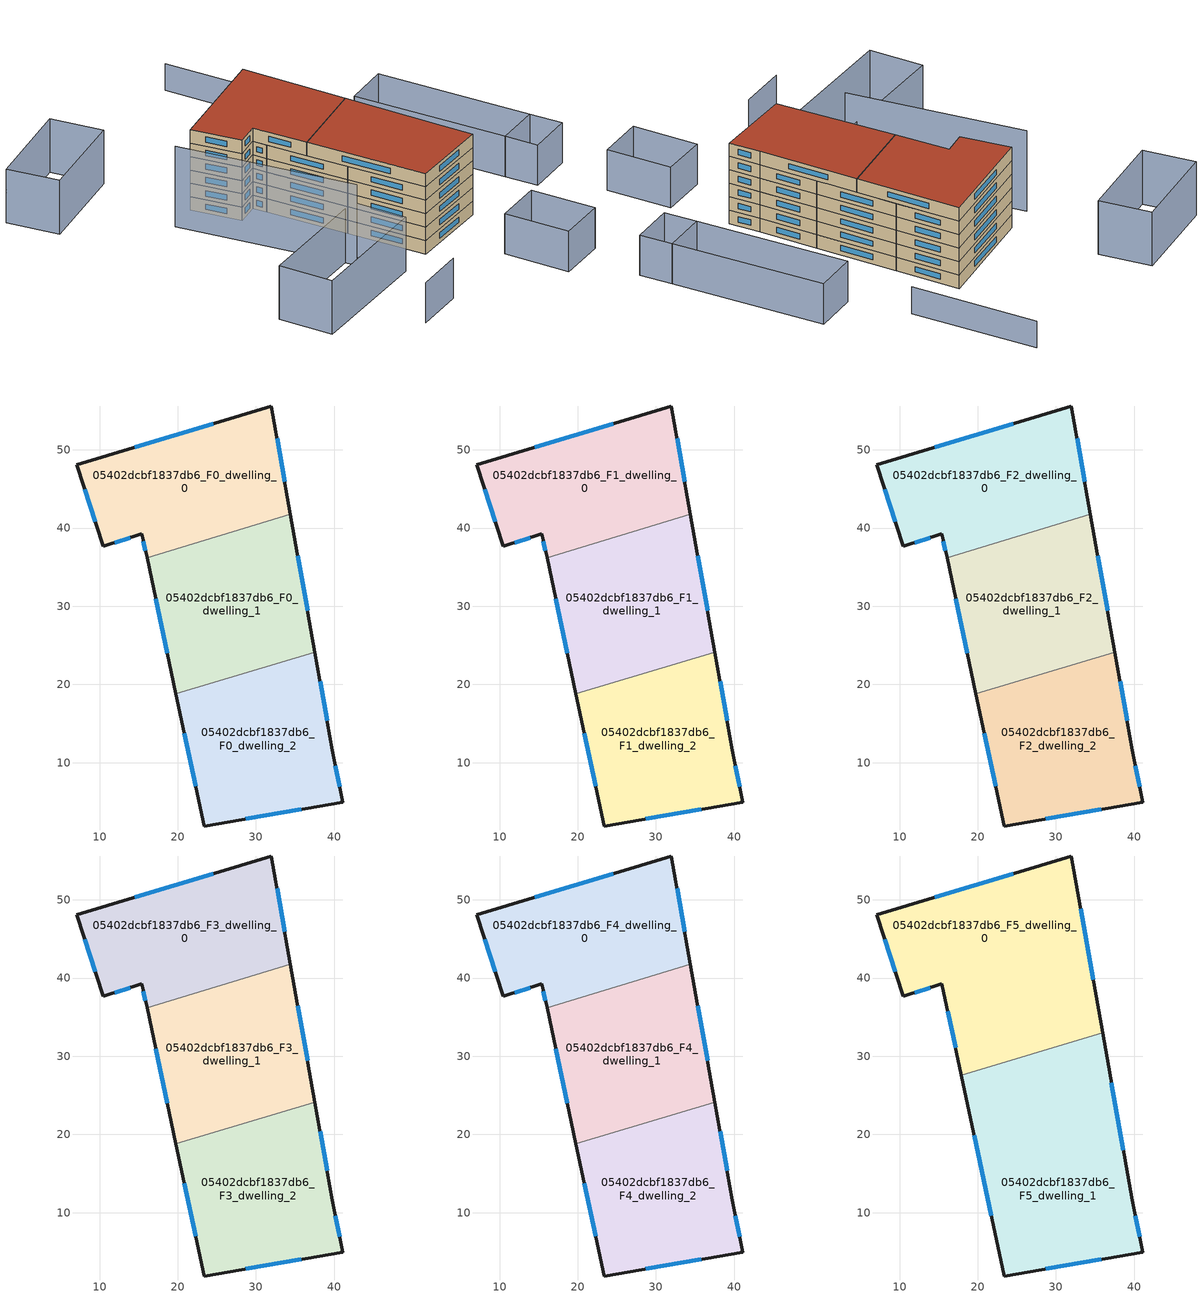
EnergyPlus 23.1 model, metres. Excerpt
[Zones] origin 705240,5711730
05402dcbf1837db6_F0_dwelling_0
 floor ground (EU_floor_Construction): 31.96,55.6 34.42,41.73 16.07,36.19 15.42,39.25 10.47,37.66 7.08,48.09 z0
 wall outside (EU_wall_Construction): 34.42,41.73 31.96,55.6 7.08,48.09 10.47,37.66 15.42,39.25 16.07,36.19 z0:3
 wall to 05402dcbf1837db6_F0_dwelling_1 (EU_wall_Construction): 16.07,36.19 34.42,41.73 z0:3
 window (EU_Window_Construction): 11.96,38.13 13.94,38.77 / 8.1,44.96 9.46,40.78 / 24.51,53.35 14.53,50.34 / 33.68,45.88 32.69,51.45 / 15.62,38.33 15.88,37.11 z0.9:2.1
05402dcbf1837db6_F0_dwelling_1
 floor ground (EU_floor_Construction): 34.42,41.73 37.53,24.15 19.77,18.79 16.07,36.19 z0
 wall outside (EU_wall_Construction): 37.53,24.15 34.42,41.73 / 16.07,36.19 19.77,18.79 z0:3
 wall to 05402dcbf1837db6_F0_dwelling_2 (EU_wall_Construction): 19.77,18.79 37.53,24.15 z0:3
 window (EU_Window_Construction): 36.6,29.41 35.35,36.47 / 17.18,30.98 18.67,24 z0.9:2.1
05402dcbf1837db6_F0_dwelling_2
 floor ground (EU_floor_Construction): 37.53,24.15 39.76,11.58 41.1,4.93 23.36,1.91 19.77,18.79 z0
 wall outside (EU_wall_Construction): 19.77,18.79 23.36,1.91 41.1,4.93 39.76,11.58 37.53,24.15 z0:3
 window (EU_Window_Construction): 20.85,13.73 22.29,6.96 / 39.09,15.34 38.2,20.39 / 40.7,6.92 40.16,9.59 / 28.67,2.81 35.79,4.03 z0.9:2.1
05402dcbf1837db6_F1_dwelling_0
 floor to 05402dcbf1837db6_F0_dwelling_0 (EU_floor_Construction): 31.96,55.6 34.42,41.73 16.07,36.19 15.42,39.25 10.47,37.66 7.08,48.09 z3
 wall outside (EU_wall_Construction): 34.42,41.73 31.96,55.6 7.08,48.09 10.47,37.66 15.42,39.25 16.07,36.19 z3:6
 wall to 05402dcbf1837db6_F1_dwelling_1 (EU_wall_Construction): 16.07,36.19 34.42,41.73 z3:6
 window (EU_Window_Construction): 11.96,38.13 13.94,38.77 / 8.1,44.96 9.46,40.78 / 24.51,53.35 14.53,50.34 / 33.68,45.88 32.69,51.45 / 15.62,38.33 15.88,37.11 z3.9:5.1
05402dcbf1837db6_F1_dwelling_1
 floor to 05402dcbf1837db6_F0_dwelling_1 (EU_floor_Construction): 34.42,41.73 37.53,24.15 19.77,18.79 16.07,36.19 z3
 wall outside (EU_wall_Construction): 37.53,24.15 34.42,41.73 / 16.07,36.19 19.77,18.79 z3:6
 wall to 05402dcbf1837db6_F1_dwelling_2 (EU_wall_Construction): 19.77,18.79 37.53,24.15 z3:6
 window (EU_Window_Construction): 36.6,29.41 35.35,36.47 / 17.18,30.98 18.67,24 z3.9:5.1
05402dcbf1837db6_F1_dwelling_2
 floor to 05402dcbf1837db6_F0_dwelling_2 (EU_floor_Construction): 37.53,24.15 39.76,11.58 41.1,4.93 23.36,1.91 19.77,18.79 z3
 wall outside (EU_wall_Construction): 19.77,18.79 23.36,1.91 41.1,4.93 39.76,11.58 37.53,24.15 z3:6
 window (EU_Window_Construction): 20.85,13.73 22.29,6.96 / 39.09,15.34 38.2,20.39 / 40.7,6.92 40.16,9.59 / 28.67,2.81 35.79,4.03 z3.9:5.1
05402dcbf1837db6_F2_dwelling_0
 floor to 05402dcbf1837db6_F1_dwelling_0 (EU_floor_Construction): 31.96,55.6 34.42,41.73 16.07,36.19 15.42,39.25 10.47,37.66 7.08,48.09 z6
 wall outside (EU_wall_Construction): 34.42,41.73 31.96,55.6 7.08,48.09 10.47,37.66 15.42,39.25 16.07,36.19 z6:9
 wall to 05402dcbf1837db6_F2_dwelling_1 (EU_wall_Construction): 16.07,36.19 34.42,41.73 z6:9
 window (EU_Window_Construction): 11.96,38.13 13.94,38.77 / 8.1,44.96 9.46,40.78 / 24.51,53.35 14.53,50.34 / 33.68,45.88 32.69,51.45 / 15.62,38.33 15.88,37.11 z6.9:8.1
05402dcbf1837db6_F2_dwelling_1
 floor to 05402dcbf1837db6_F1_dwelling_1 (EU_floor_Construction): 34.42,41.73 37.53,24.15 19.77,18.79 16.07,36.19 z6
 wall outside (EU_wall_Construction): 37.53,24.15 34.42,41.73 / 16.07,36.19 19.77,18.79 z6:9
 wall to 05402dcbf1837db6_F2_dwelling_2 (EU_wall_Construction): 19.77,18.79 37.53,24.15 z6:9
 window (EU_Window_Construction): 36.6,29.41 35.35,36.47 / 17.18,30.98 18.67,24 z6.9:8.1
05402dcbf1837db6_F2_dwelling_2
 floor to 05402dcbf1837db6_F1_dwelling_2 (EU_floor_Construction): 37.53,24.15 39.76,11.58 41.1,4.93 23.36,1.91 19.77,18.79 z6
 wall outside (EU_wall_Construction): 19.77,18.79 23.36,1.91 41.1,4.93 39.76,11.58 37.53,24.15 z6:9
 window (EU_Window_Construction): 20.85,13.73 22.29,6.96 / 39.09,15.34 38.2,20.39 / 40.7,6.92 40.16,9.59 / 28.67,2.81 35.79,4.03 z6.9:8.1
05402dcbf1837db6_F3_dwelling_0
 floor to 05402dcbf1837db6_F2_dwelling_0 (EU_floor_Construction): 31.96,55.6 34.42,41.73 16.07,36.19 15.42,39.25 10.47,37.66 7.08,48.09 z9
 wall outside (EU_wall_Construction): 34.42,41.73 31.96,55.6 7.08,48.09 10.47,37.66 15.42,39.25 16.07,36.19 z9:12
 wall to 05402dcbf1837db6_F3_dwelling_1 (EU_wall_Construction): 16.07,36.19 34.42,41.73 z9:12
 window (EU_Window_Construction): 11.96,38.13 13.94,38.77 / 8.1,44.96 9.46,40.78 / 24.51,53.35 14.53,50.34 / 33.68,45.88 32.69,51.45 / 15.62,38.33 15.88,37.11 z9.9:11.1
05402dcbf1837db6_F3_dwelling_1
 floor to 05402dcbf1837db6_F2_dwelling_1 (EU_floor_Construction): 34.42,41.73 37.53,24.15 19.77,18.79 16.07,36.19 z9
 wall outside (EU_wall_Construction): 37.53,24.15 34.42,41.73 / 16.07,36.19 19.77,18.79 z9:12
 wall to 05402dcbf1837db6_F3_dwelling_2 (EU_wall_Construction): 19.77,18.79 37.53,24.15 z9:12
 window (EU_Window_Construction): 36.6,29.41 35.35,36.47 / 17.18,30.98 18.67,24 z9.9:11.1
05402dcbf1837db6_F3_dwelling_2
 floor to 05402dcbf1837db6_F2_dwelling_2 (EU_floor_Construction): 37.53,24.15 39.76,11.58 41.1,4.93 23.36,1.91 19.77,18.79 z9
 wall outside (EU_wall_Construction): 19.77,18.79 23.36,1.91 41.1,4.93 39.76,11.58 37.53,24.15 z9:12
 window (EU_Window_Construction): 20.85,13.73 22.29,6.96 / 39.09,15.34 38.2,20.39 / 40.7,6.92 40.16,9.59 / 28.67,2.81 35.79,4.03 z9.9:11.1
05402dcbf1837db6_F4_dwelling_0
 floor to 05402dcbf1837db6_F3_dwelling_0 (EU_floor_Construction): 31.96,55.6 34.42,41.73 16.07,36.19 15.42,39.25 10.47,37.66 7.08,48.09 z12
 wall outside (EU_wall_Construction): 34.42,41.73 31.96,55.6 7.08,48.09 10.47,37.66 15.42,39.25 16.07,36.19 z12:15
 wall to 05402dcbf1837db6_F4_dwelling_1 (EU_wall_Construction): 16.07,36.19 34.42,41.73 z12:15
 window (EU_Window_Construction): 11.96,38.13 13.94,38.77 / 8.1,44.96 9.46,40.78 / 24.51,53.35 14.53,50.34 / 33.68,45.88 32.69,51.45 / 15.62,38.33 15.88,37.11 z12.9:14.1
05402dcbf1837db6_F4_dwelling_1
 floor to 05402dcbf1837db6_F3_dwelling_1 (EU_floor_Construction): 34.42,41.73 37.53,24.15 19.77,18.79 16.07,36.19 z12
 wall outside (EU_wall_Construction): 37.53,24.15 34.42,41.73 / 16.07,36.19 19.77,18.79 z12:15
 wall to 05402dcbf1837db6_F4_dwelling_2 (EU_wall_Construction): 19.77,18.79 37.53,24.15 z12:15
 window (EU_Window_Construction): 36.6,29.41 35.35,36.47 / 17.18,30.98 18.67,24 z12.9:14.1
05402dcbf1837db6_F4_dwelling_2
 floor to 05402dcbf1837db6_F3_dwelling_2 (EU_floor_Construction): 37.53,24.15 39.76,11.58 41.1,4.93 23.36,1.91 19.77,18.79 z12
 wall outside (EU_wall_Construction): 19.77,18.79 23.36,1.91 41.1,4.93 39.76,11.58 37.53,24.15 z12:15
 window (EU_Window_Construction): 20.85,13.73 22.29,6.96 / 39.09,15.34 38.2,20.39 / 40.7,6.92 40.16,9.59 / 28.67,2.81 35.79,4.03 z12.9:14.1
05402dcbf1837db6_F5_dwelling_0
 floor to 05402dcbf1837db6_F4_dwelling_0 (EU_floor_Construction): 31.96,55.6 34.41,41.73 16.07,36.19 15.42,39.25 10.47,37.66 7.08,48.09 z15
 floor to 05402dcbf1837db6_F4_dwelling_1 (EU_floor_Construction): 34.41,41.73 35.96,33.01 17.91,27.56 16.07,36.19 z15
 wall outside (EU_wall_Construction): 35.96,33.01 31.96,55.6 7.08,48.09 10.47,37.66 15.42,39.25 17.91,27.56 z15:18
 wall to 05402dcbf1837db6_F5_dwelling_1 (EU_wall_Construction): 17.91,27.56 35.96,33.01 z15:18
 window (EU_Window_Construction): 11.96,38.13 13.94,38.77 / 8.1,44.96 9.46,40.78 / 24.51,53.35 14.53,50.34 / 34.76,39.77 33.16,48.84 / 16.17,35.75 17.17,31.06 z15.9:17.1
 roof outside (EU_roof_Construction): 35.96,33.01 31.96,55.6 7.08,48.09 10.47,37.66 15.42,39.25 17.91,27.56 z18
05402dcbf1837db6_F5_dwelling_1
 floor to 05402dcbf1837db6_F4_dwelling_2 (EU_floor_Construction): 37.53,24.15 39.76,11.58 41.1,4.93 23.36,1.91 19.77,18.79 z15
 floor to 05402dcbf1837db6_F4_dwelling_1 (EU_floor_Construction): 35.96,33.01 37.53,24.15 19.77,18.79 17.91,27.56 z15
 wall outside (EU_wall_Construction): 17.91,27.56 23.36,1.91 41.1,4.93 39.76,11.58 35.96,33.01 z15:18
 window (EU_Window_Construction): 19.54,19.88 21.73,9.59 / 38.62,18 37.1,26.6 / 40.7,6.92 40.16,9.59 / 28.67,2.81 35.79,4.03 z15.9:17.1
 roof outside (EU_roof_Construction): 41.1,4.93 39.76,11.58 35.96,33.01 17.91,27.56 23.36,1.91 z18
shading: 0.19,46.11 11.39,9.4 z0:18; 2.61,-15.52 13.43,-13.37 / 33.29,-9.81 43.61,-7.84 / 43.61,-7.84 46.26,-21.77 / 46.26,-21.77 35.94,-23.74 / 35.94,-23.74 33.29,-9.81 / 56.66,9.69 66.47,11.75 / 66.47,11.75 67.94,4.74 / 67.94,4.74 58.13,2.68 / 58.13,2.68 56.66,9.69 / 56.66,9.69 49.8,42.38 / 49.8,42.38 59.6,44.43 / 59.6,44.43 66.46,11.75 / 66.46,11.75 56.66,9.69 z0:9; -14.69,7.16 13.6,12.26 / 13.6,12.26 15.7,0.58 / 15.7,0.58 -12.58,-4.52 / -12.58,-4.52 -14.69,7.16 / -19.7,72.32 0.99,78.57 / 0.99,78.57 4.28,67.68 / 4.28,67.68 -16.41,61.43 / -16.41,61.43 -19.7,72.32 z0:12; 45.43,54.87 40.16,82.18 z0:6
[Building]
EU S2 Campaign: North Axis=0; Terrain=City; Solar Distribution=FullExterior
[Site:Location]
London: Latitude=51.5; Longitude=-0.5; Time Zone=0; Elevation=25
[SizingPeriod:WeatherFileDays]
AnnualSizingPeriod: Begin Month=1; Begin Day of Month=1; End Month=12; End Day of Month=31; Day of Week for Start Day=Monday; Use Weather File Daylight Saving Period=No; Use Weather File Rain and Snow Indicators=No
[MATERIAL]
EU_InternalMass_Material: Roughness=MediumRough; Thickness=0.1; Conductivity=1; Density=1800; Specific Heat=900; Thermal Absorptance=0.9; Solar Absorptance=0.7; Visible Absorptance=0.7
[MATERIAL:NOMASS] Roughness=MediumRough; Thermal Absorptance=0.9; Solar Absorptance=0.7; Visible Absorptance=0.7
Name | Thermal Resistance
EU_wall_NoMass | 1.04674
EU_roof_NoMass | 4.32442
EU_floor_NoMass | 2.04616
[WINDOWMATERIAL:SIMPLEGLAZINGSYSTEM]
EU_Window_SimpleGlazing: UFactor=4.25843; Solar Heat Gain Coefficient=0.85; Visible Transmittance=0.85
[CONSTRUCTION]
EU_wall_Construction: EU_wall_NoMass
EU_roof_Construction: EU_roof_NoMass
EU_floor_Construction: EU_floor_NoMass
EU_InternalMass_Construction: EU_InternalMass_Material
EU_Window_Construction: EU_Window_SimpleGlazing
[ZONE] Type=1; Multiplier=1; Ceiling Height=autocalculate; Floor Area=autocalculate; Part of Total Floor Area=Yes
Name | Volume
05402dcbf1837db6_F0_dwelling_0; 05402dcbf1837db6_F1_dwelling_0; 05402dcbf1837db6_F2_dwelling_0; 05402dcbf1837db6_F3_dwelling_0; 05402dcbf1837db6_F4_dwelling_0 | 1002.88
05402dcbf1837db6_F5_dwelling_0 | 1504.3
05402dcbf1837db6_F0_dwelling_1; 05402dcbf1837db6_F1_dwelling_1; 05402dcbf1837db6_F2_dwelling_1; 05402dcbf1837db6_F3_dwelling_1; 05402dcbf1837db6_F4_dwelling_1 | 1002.87
05402dcbf1837db6_F5_dwelling_1 | 1504.32
05402dcbf1837db6_F0_dwelling_2; 05402dcbf1837db6_F1_dwelling_2; 05402dcbf1837db6_F2_dwelling_2; 05402dcbf1837db6_F3_dwelling_2; 05402dcbf1837db6_F4_dwelling_2 | 1002.89
[INTERNALMASS] Construction=EU_InternalMass_Construction
Name | Zone or ZoneList | Surface Area
05402dcbf1837db6_F0_dwelling_0_EU_InternalMass | 05402dcbf1837db6_F0_dwelling_0 | 334.295
05402dcbf1837db6_F0_dwelling_1_EU_InternalMass | 05402dcbf1837db6_F0_dwelling_1 | 334.289
05402dcbf1837db6_F0_dwelling_2_EU_InternalMass | 05402dcbf1837db6_F0_dwelling_2 | 334.298
05402dcbf1837db6_F1_dwelling_0_EU_InternalMass | 05402dcbf1837db6_F1_dwelling_0 | 334.295
05402dcbf1837db6_F1_dwelling_1_EU_InternalMass | 05402dcbf1837db6_F1_dwelling_1 | 334.289
05402dcbf1837db6_F1_dwelling_2_EU_InternalMass | 05402dcbf1837db6_F1_dwelling_2 | 334.298
05402dcbf1837db6_F2_dwelling_0_EU_InternalMass | 05402dcbf1837db6_F2_dwelling_0 | 334.295
05402dcbf1837db6_F2_dwelling_1_EU_InternalMass | 05402dcbf1837db6_F2_dwelling_1 | 334.289
05402dcbf1837db6_F2_dwelling_2_EU_InternalMass | 05402dcbf1837db6_F2_dwelling_2 | 334.298
05402dcbf1837db6_F3_dwelling_0_EU_InternalMass | 05402dcbf1837db6_F3_dwelling_0 | 334.295
05402dcbf1837db6_F3_dwelling_1_EU_InternalMass | 05402dcbf1837db6_F3_dwelling_1 | 334.289
05402dcbf1837db6_F3_dwelling_2_EU_InternalMass | 05402dcbf1837db6_F3_dwelling_2 | 334.298
05402dcbf1837db6_F4_dwelling_0_EU_InternalMass | 05402dcbf1837db6_F4_dwelling_0 | 334.295
05402dcbf1837db6_F4_dwelling_1_EU_InternalMass | 05402dcbf1837db6_F4_dwelling_1 | 334.289
05402dcbf1837db6_F4_dwelling_2_EU_InternalMass | 05402dcbf1837db6_F4_dwelling_2 | 334.298
05402dcbf1837db6_F5_dwelling_0_EU_InternalMass | 05402dcbf1837db6_F5_dwelling_0 | 501.435
05402dcbf1837db6_F5_dwelling_1_EU_InternalMass | 05402dcbf1837db6_F5_dwelling_1 | 501.441
[OTHEREQUIPMENT] Fuel Type=Electricity; Design Level Calculation Method=Watts/Area; Power per Zone Floor Area=1; Fraction Latent=0; Fraction Radiant=0; Fraction Lost=0; Carbon Dioxide Generation Rate=0; EndUse Subcategory=EU_Step8_InternalGains
Name | Zone or ZoneList or Space or SpaceList | Schedule
EU_Step8_InternalGain_05402dcbf1837db6_F0_dwelling_0_f000 | 05402dcbf1837db6_F0_dwelling_0 | EU_Step8_GainSchedule_05402dcbf1837db6_F0_dwelling_0_f000
EU_Step8_InternalGain_05402dcbf1837db6_F0_dwelling_1_f000 | 05402dcbf1837db6_F0_dwelling_1 | EU_Step8_GainSchedule_05402dcbf1837db6_F0_dwelling_1_f000
EU_Step8_InternalGain_05402dcbf1837db6_F0_dwelling_2_f000 | 05402dcbf1837db6_F0_dwelling_2 | EU_Step8_GainSchedule_05402dcbf1837db6_F0_dwelling_2_f000
EU_Step8_InternalGain_05402dcbf1837db6_F1_dwelling_0_f000 | 05402dcbf1837db6_F1_dwelling_0 | EU_Step8_GainSchedule_05402dcbf1837db6_F1_dwelling_0_f000
EU_Step8_InternalGain_05402dcbf1837db6_F1_dwelling_1_f000 | 05402dcbf1837db6_F1_dwelling_1 | EU_Step8_GainSchedule_05402dcbf1837db6_F1_dwelling_1_f000
EU_Step8_InternalGain_05402dcbf1837db6_F1_dwelling_2_f000 | 05402dcbf1837db6_F1_dwelling_2 | EU_Step8_GainSchedule_05402dcbf1837db6_F1_dwelling_2_f000
EU_Step8_InternalGain_05402dcbf1837db6_F2_dwelling_0_f000 | 05402dcbf1837db6_F2_dwelling_0 | EU_Step8_GainSchedule_05402dcbf1837db6_F2_dwelling_0_f000
EU_Step8_InternalGain_05402dcbf1837db6_F2_dwelling_1_f000 | 05402dcbf1837db6_F2_dwelling_1 | EU_Step8_GainSchedule_05402dcbf1837db6_F2_dwelling_1_f000
EU_Step8_InternalGain_05402dcbf1837db6_F2_dwelling_2_f000 | 05402dcbf1837db6_F2_dwelling_2 | EU_Step8_GainSchedule_05402dcbf1837db6_F2_dwelling_2_f000
EU_Step8_InternalGain_05402dcbf1837db6_F3_dwelling_0_f000 | 05402dcbf1837db6_F3_dwelling_0 | EU_Step8_GainSchedule_05402dcbf1837db6_F3_dwelling_0_f000
EU_Step8_InternalGain_05402dcbf1837db6_F3_dwelling_1_f000 | 05402dcbf1837db6_F3_dwelling_1 | EU_Step8_GainSchedule_05402dcbf1837db6_F3_dwelling_1_f000
EU_Step8_InternalGain_05402dcbf1837db6_F3_dwelling_2_f000 | 05402dcbf1837db6_F3_dwelling_2 | EU_Step8_GainSchedule_05402dcbf1837db6_F3_dwelling_2_f000
EU_Step8_InternalGain_05402dcbf1837db6_F4_dwelling_0_f000 | 05402dcbf1837db6_F4_dwelling_0 | EU_Step8_GainSchedule_05402dcbf1837db6_F4_dwelling_0_f000
EU_Step8_InternalGain_05402dcbf1837db6_F4_dwelling_1_f000 | 05402dcbf1837db6_F4_dwelling_1 | EU_Step8_GainSchedule_05402dcbf1837db6_F4_dwelling_1_f000
EU_Step8_InternalGain_05402dcbf1837db6_F4_dwelling_2_f000 | 05402dcbf1837db6_F4_dwelling_2 | EU_Step8_GainSchedule_05402dcbf1837db6_F4_dwelling_2_f000
EU_Step8_InternalGain_05402dcbf1837db6_F5_dwelling_0_f000 | 05402dcbf1837db6_F5_dwelling_0 | EU_Step8_GainSchedule_05402dcbf1837db6_F5_dwelling_0_f000
EU_Step8_InternalGain_05402dcbf1837db6_F5_dwelling_1_f000 | 05402dcbf1837db6_F5_dwelling_1 | EU_Step8_GainSchedule_05402dcbf1837db6_F5_dwelling_1_f000
[ZONEVENTILATION:DESIGNFLOWRATE] Schedule=EU_AlwaysOn; Design Flow Rate Calculation Method=AirChanges/Hour; Air Changes per Hour=0.488719; Ventilation Type=Natural; Fan Pressure Rise=0; Fan Total Efficiency=1; Constant Term Coefficient=1; Temperature Term Coefficient=0; Velocity Term Coefficient=0; Velocity Squared Term Coefficient=0; Minimum Indoor Temperature=-100; Maximum Indoor Temperature=100; Delta Temperature=-100; Minimum Outdoor Temperature=-100; Maximum Outdoor Temperature=100; Maximum Wind Speed=40
Name | Zone or ZoneList or Space or SpaceList
EU_ConstantAir_05402dcbf1837db6_F0_dwelling_0 | 05402dcbf1837db6_F0_dwelling_0
EU_ConstantAir_05402dcbf1837db6_F0_dwelling_1 | 05402dcbf1837db6_F0_dwelling_1
EU_ConstantAir_05402dcbf1837db6_F0_dwelling_2 | 05402dcbf1837db6_F0_dwelling_2
EU_ConstantAir_05402dcbf1837db6_F1_dwelling_0 | 05402dcbf1837db6_F1_dwelling_0
EU_ConstantAir_05402dcbf1837db6_F1_dwelling_1 | 05402dcbf1837db6_F1_dwelling_1
EU_ConstantAir_05402dcbf1837db6_F1_dwelling_2 | 05402dcbf1837db6_F1_dwelling_2
EU_ConstantAir_05402dcbf1837db6_F2_dwelling_0 | 05402dcbf1837db6_F2_dwelling_0
EU_ConstantAir_05402dcbf1837db6_F2_dwelling_1 | 05402dcbf1837db6_F2_dwelling_1
EU_ConstantAir_05402dcbf1837db6_F2_dwelling_2 | 05402dcbf1837db6_F2_dwelling_2
EU_ConstantAir_05402dcbf1837db6_F3_dwelling_0 | 05402dcbf1837db6_F3_dwelling_0
EU_ConstantAir_05402dcbf1837db6_F3_dwelling_1 | 05402dcbf1837db6_F3_dwelling_1
EU_ConstantAir_05402dcbf1837db6_F3_dwelling_2 | 05402dcbf1837db6_F3_dwelling_2
EU_ConstantAir_05402dcbf1837db6_F4_dwelling_0 | 05402dcbf1837db6_F4_dwelling_0
EU_ConstantAir_05402dcbf1837db6_F4_dwelling_1 | 05402dcbf1837db6_F4_dwelling_1
EU_ConstantAir_05402dcbf1837db6_F4_dwelling_2 | 05402dcbf1837db6_F4_dwelling_2
EU_ConstantAir_05402dcbf1837db6_F5_dwelling_0 | 05402dcbf1837db6_F5_dwelling_0
EU_ConstantAir_05402dcbf1837db6_F5_dwelling_1 | 05402dcbf1837db6_F5_dwelling_1
[HVACTEMPLATE:THERMOSTAT] Constant Heating Setpoint=20; Constant Cooling Setpoint=50
EU_HeatOnly_05402dcbf1837db6_F0_dwelling_0; EU_HeatOnly_05402dcbf1837db6_F0_dwelling_1; EU_HeatOnly_05402dcbf1837db6_F0_dwelling_2; EU_HeatOnly_05402dcbf1837db6_F1_dwelling_0; EU_HeatOnly_05402dcbf1837db6_F1_dwelling_1; EU_HeatOnly_05402dcbf1837db6_F1_dwelling_2; EU_HeatOnly_05402dcbf1837db6_F2_dwelling_0; EU_HeatOnly_05402dcbf1837db6_F2_dwelling_1; EU_HeatOnly_05402dcbf1837db6_F2_dwelling_2; EU_HeatOnly_05402dcbf1837db6_F3_dwelling_0; EU_HeatOnly_05402dcbf1837db6_F3_dwelling_1; EU_HeatOnly_05402dcbf1837db6_F3_dwelling_2; EU_HeatOnly_05402dcbf1837db6_F4_dwelling_0; EU_HeatOnly_05402dcbf1837db6_F4_dwelling_1; EU_HeatOnly_05402dcbf1837db6_F4_dwelling_2; EU_HeatOnly_05402dcbf1837db6_F5_dwelling_0; EU_HeatOnly_05402dcbf1837db6_F5_dwelling_1
[HVACTEMPLATE:ZONE:IDEALLOADSAIRSYSTEM] System Availability Schedule=EU_AlwaysOn; Maximum Heating Supply Air Temperature=50; Minimum Cooling Supply Air Temperature=13; Maximum Heating Supply Air Humidity Ratio=0.0156; Minimum Cooling Supply Air Humidity Ratio=0.0077; Heating Limit=NoLimit; Cooling Limit=NoLimit; Heating Availability Schedule=EU_AlwaysOn; Cooling Availability Schedule=EU_CoolingOff; Dehumidification Control Type=ConstantSensibleHeatRatio; Cooling Sensible Heat Ratio=0.7; Dehumidification Setpoint=60; Humidification Control Type=None; Humidification Setpoint=30; Outdoor Air Method=None; Outdoor Air Flow Rate per Person=0.00944; Outdoor Air Flow Rate per Zone Floor Area=0; Outdoor Air Flow Rate per Zone=0; Demand Controlled Ventilation Type=None; Outdoor Air Economizer Type=NoEconomizer; Heat Recovery Type=None; Sensible Heat Recovery Effectiveness=0.7; Latent Heat Recovery Effectiveness=0.65
Name | Template Thermostat
05402dcbf1837db6_F0_dwelling_0 | EU_HeatOnly_05402dcbf1837db6_F0_dwelling_0
05402dcbf1837db6_F0_dwelling_1 | EU_HeatOnly_05402dcbf1837db6_F0_dwelling_1
05402dcbf1837db6_F0_dwelling_2 | EU_HeatOnly_05402dcbf1837db6_F0_dwelling_2
05402dcbf1837db6_F1_dwelling_0 | EU_HeatOnly_05402dcbf1837db6_F1_dwelling_0
05402dcbf1837db6_F1_dwelling_1 | EU_HeatOnly_05402dcbf1837db6_F1_dwelling_1
05402dcbf1837db6_F1_dwelling_2 | EU_HeatOnly_05402dcbf1837db6_F1_dwelling_2
05402dcbf1837db6_F2_dwelling_0 | EU_HeatOnly_05402dcbf1837db6_F2_dwelling_0
05402dcbf1837db6_F2_dwelling_1 | EU_HeatOnly_05402dcbf1837db6_F2_dwelling_1
05402dcbf1837db6_F2_dwelling_2 | EU_HeatOnly_05402dcbf1837db6_F2_dwelling_2
05402dcbf1837db6_F3_dwelling_0 | EU_HeatOnly_05402dcbf1837db6_F3_dwelling_0
05402dcbf1837db6_F3_dwelling_1 | EU_HeatOnly_05402dcbf1837db6_F3_dwelling_1
05402dcbf1837db6_F3_dwelling_2 | EU_HeatOnly_05402dcbf1837db6_F3_dwelling_2
05402dcbf1837db6_F4_dwelling_0 | EU_HeatOnly_05402dcbf1837db6_F4_dwelling_0
05402dcbf1837db6_F4_dwelling_1 | EU_HeatOnly_05402dcbf1837db6_F4_dwelling_1
05402dcbf1837db6_F4_dwelling_2 | EU_HeatOnly_05402dcbf1837db6_F4_dwelling_2
05402dcbf1837db6_F5_dwelling_0 | EU_HeatOnly_05402dcbf1837db6_F5_dwelling_0
05402dcbf1837db6_F5_dwelling_1 | EU_HeatOnly_05402dcbf1837db6_F5_dwelling_1
[SIZING:ZONE] Zone Cooling Design Supply Air Temperature Input Method=SupplyAirTemperature; Zone Cooling Design Supply Air Temperature=13; Zone Heating Design Supply Air Temperature Input Method=SupplyAirTemperature; Zone Heating Design Supply Air Temperature=50; Zone Cooling Design Supply Air Humidity Ratio=0.008; Zone Heating Design Supply Air Humidity Ratio=0.008; Cooling Design Air Flow Method=DesignDay; Cooling Design Air Flow Rate=0; Cooling Minimum Air Flow per Zone Floor Area=0.000762; Cooling Minimum Air Flow=0; Cooling Minimum Air Flow Fraction=0.2; Heating Design Air Flow Method=DesignDay; Heating Design Air Flow Rate=0; Heating Maximum Air Flow per Zone Floor Area=0.002032; Heating Maximum Air Flow=0.141576; Heating Maximum Air Flow Fraction=0.3; Account for Dedicated Outdoor Air System=No; Dedicated Outdoor Air System Control Strategy=NeutralSupplyAir; Dedicated Outdoor Air Low Setpoint Temperature for Design=autosize; Dedicated Outdoor Air High Setpoint Temperature for Design=autosize; Zone Load Sizing Method=Sensible Load Only No Latent Load; Zone Latent Cooling Design Supply Air Humidity Ratio Input Method=HumidityRatioDifference; Zone Cooling Design Supply Air Humidity Ratio Difference=0.005; Zone Latent Heating Design Supply Air Humidity Ratio Input Method=HumidityRatioDifference; Zone Humidification Design Supply Air Humidity Ratio Difference=0.005
05402dcbf1837db6_F0_dwelling_0; 05402dcbf1837db6_F0_dwelling_1; 05402dcbf1837db6_F0_dwelling_2; 05402dcbf1837db6_F1_dwelling_0; 05402dcbf1837db6_F1_dwelling_1; 05402dcbf1837db6_F1_dwelling_2; 05402dcbf1837db6_F2_dwelling_0; 05402dcbf1837db6_F2_dwelling_1; 05402dcbf1837db6_F2_dwelling_2; 05402dcbf1837db6_F3_dwelling_0; 05402dcbf1837db6_F3_dwelling_1; 05402dcbf1837db6_F3_dwelling_2; 05402dcbf1837db6_F4_dwelling_0; 05402dcbf1837db6_F4_dwelling_1; 05402dcbf1837db6_F4_dwelling_2; 05402dcbf1837db6_F5_dwelling_0; 05402dcbf1837db6_F5_dwelling_1
[SCHEDULE:CONSTANT]
Name | Hourly Value
EU_AlwaysOn | 1
EU_CoolingOff | 0
[SCHEDULE:FILE] Column Number=1; Rows to Skip at Top=0; Number of Hours of Data=8760; Column Separator=Comma; Interpolate to Timestep=No; Minutes per Item=60; Adjust Schedule for Daylight Savings=Yes
Name | File
EU_Step8_GainSchedule_05402dcbf1837db6_F0_dwelling_0_f000 | ../../schedules/05402dcbf1837db6/05402dcbf1837db6_F0_dwelling_0_f000_gain.csv
EU_Step8_GainSchedule_05402dcbf1837db6_F0_dwelling_1_f000 | ../../schedules/05402dcbf1837db6/05402dcbf1837db6_F0_dwelling_1_f000_gain.csv
EU_Step8_GainSchedule_05402dcbf1837db6_F0_dwelling_2_f000 | ../../schedules/05402dcbf1837db6/05402dcbf1837db6_F0_dwelling_2_f000_gain.csv
EU_Step8_GainSchedule_05402dcbf1837db6_F1_dwelling_0_f000 | ../../schedules/05402dcbf1837db6/05402dcbf1837db6_F1_dwelling_0_f000_gain.csv
EU_Step8_GainSchedule_05402dcbf1837db6_F1_dwelling_1_f000 | ../../schedules/05402dcbf1837db6/05402dcbf1837db6_F1_dwelling_1_f000_gain.csv
EU_Step8_GainSchedule_05402dcbf1837db6_F1_dwelling_2_f000 | ../../schedules/05402dcbf1837db6/05402dcbf1837db6_F1_dwelling_2_f000_gain.csv
EU_Step8_GainSchedule_05402dcbf1837db6_F2_dwelling_0_f000 | ../../schedules/05402dcbf1837db6/05402dcbf1837db6_F2_dwelling_0_f000_gain.csv
EU_Step8_GainSchedule_05402dcbf1837db6_F2_dwelling_1_f000 | ../../schedules/05402dcbf1837db6/05402dcbf1837db6_F2_dwelling_1_f000_gain.csv
EU_Step8_GainSchedule_05402dcbf1837db6_F2_dwelling_2_f000 | ../../schedules/05402dcbf1837db6/05402dcbf1837db6_F2_dwelling_2_f000_gain.csv
EU_Step8_GainSchedule_05402dcbf1837db6_F3_dwelling_0_f000 | ../../schedules/05402dcbf1837db6/05402dcbf1837db6_F3_dwelling_0_f000_gain.csv
EU_Step8_GainSchedule_05402dcbf1837db6_F3_dwelling_1_f000 | ../../schedules/05402dcbf1837db6/05402dcbf1837db6_F3_dwelling_1_f000_gain.csv
EU_Step8_GainSchedule_05402dcbf1837db6_F3_dwelling_2_f000 | ../../schedules/05402dcbf1837db6/05402dcbf1837db6_F3_dwelling_2_f000_gain.csv
EU_Step8_GainSchedule_05402dcbf1837db6_F4_dwelling_0_f000 | ../../schedules/05402dcbf1837db6/05402dcbf1837db6_F4_dwelling_0_f000_gain.csv
EU_Step8_GainSchedule_05402dcbf1837db6_F4_dwelling_1_f000 | ../../schedules/05402dcbf1837db6/05402dcbf1837db6_F4_dwelling_1_f000_gain.csv
EU_Step8_GainSchedule_05402dcbf1837db6_F4_dwelling_2_f000 | ../../schedules/05402dcbf1837db6/05402dcbf1837db6_F4_dwelling_2_f000_gain.csv
EU_Step8_GainSchedule_05402dcbf1837db6_F5_dwelling_0_f000 | ../../schedules/05402dcbf1837db6/05402dcbf1837db6_F5_dwelling_0_f000_gain.csv
EU_Step8_GainSchedule_05402dcbf1837db6_F5_dwelling_1_f000 | ../../schedules/05402dcbf1837db6/05402dcbf1837db6_F5_dwelling_1_f000_gain.csv
